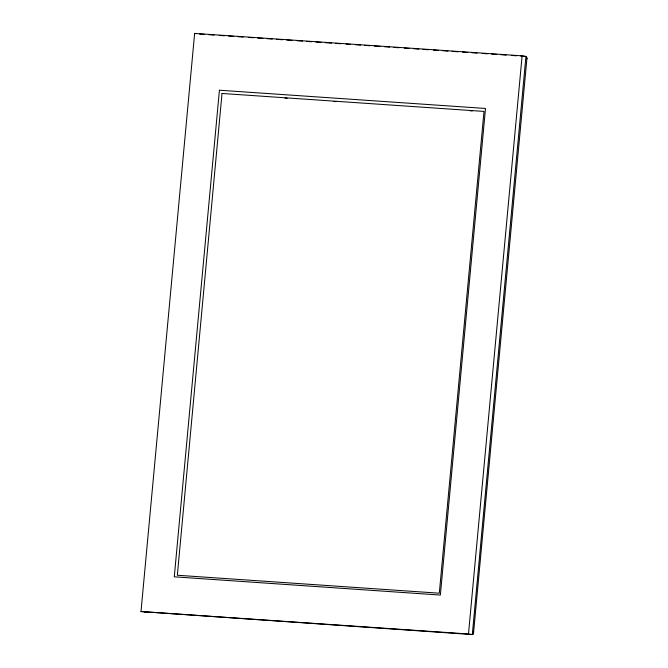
<?xml version="1.0" encoding="UTF-8"?>
<svg xmlns="http://www.w3.org/2000/svg" width="668" height="668" viewBox="0 0 668 668"><rect width="100%" height="100%" fill="white"/><g stroke="black" fill="none" stroke-linecap="round" stroke-linejoin="round"><path stroke-width="1" d="M526.96 58.091L526.309 56.538L522.109 55.845L194.638 33.4L140.998 611.546L472.301 634.575L473.437 634.166L526.96 58.091L526.635 59.143M520.731 56.079L525.933 56.438L472.301 634.575L468.477 633.982L522.109 55.845M146.376 611.988L144.822 612.139M199.498 34.06L204.692 34.419M208.85 34.703L214.052 35.062M219.246 35.421L224.448 35.771M228.606 36.055L233.8 36.414M237.958 36.698L243.16 37.057M248.354 37.408L253.556 37.767M257.714 38.051L262.908 38.41M267.066 38.694L272.268 39.053M276.427 39.337L282.664 39.763M286.822 40.047L292.025 40.406M297.218 40.756L302.42 41.115M306.579 41.399L311.772 41.758M315.931 42.042L321.133 42.401M325.291 42.685L331.528 43.111M335.687 43.395L340.88 43.754M346.082 44.113L350.241 44.397M355.434 44.748L360.636 45.107M364.795 45.391L369.988 45.75M374.147 46.034L380.384 46.459M384.543 46.743L389.745 47.102M393.903 47.386L399.097 47.745M404.299 48.096L409.492 48.455M413.651 48.739L418.853 49.098M423.011 49.382L428.213 49.741M433.407 50.092L438.609 50.451M442.767 50.735L447.961 51.094M452.119 51.378L458.357 51.803M462.515 52.087L467.717 52.446M471.875 52.73L477.069 53.089M482.271 53.44L487.465 53.799M491.623 54.083L496.825 54.442M500.983 54.726L506.177 55.085M511.379 55.436L516.573 55.795M285.094 98.112L287.173 98.254M333.958 101.461L336.037 101.603M470.147 110.796L472.226 110.938M140.998 611.546L468.477 633.982M194.638 33.4L196.542 33.692M473.261 631.92L473.587 633.481M219.421 90.222L174.281 576.826L440.354 595.063L485.494 108.458L219.421 90.222M222.018 93.462L177.329 575.248L439.302 593.201L483.999 111.414L222.018 93.462"/></g></svg>
